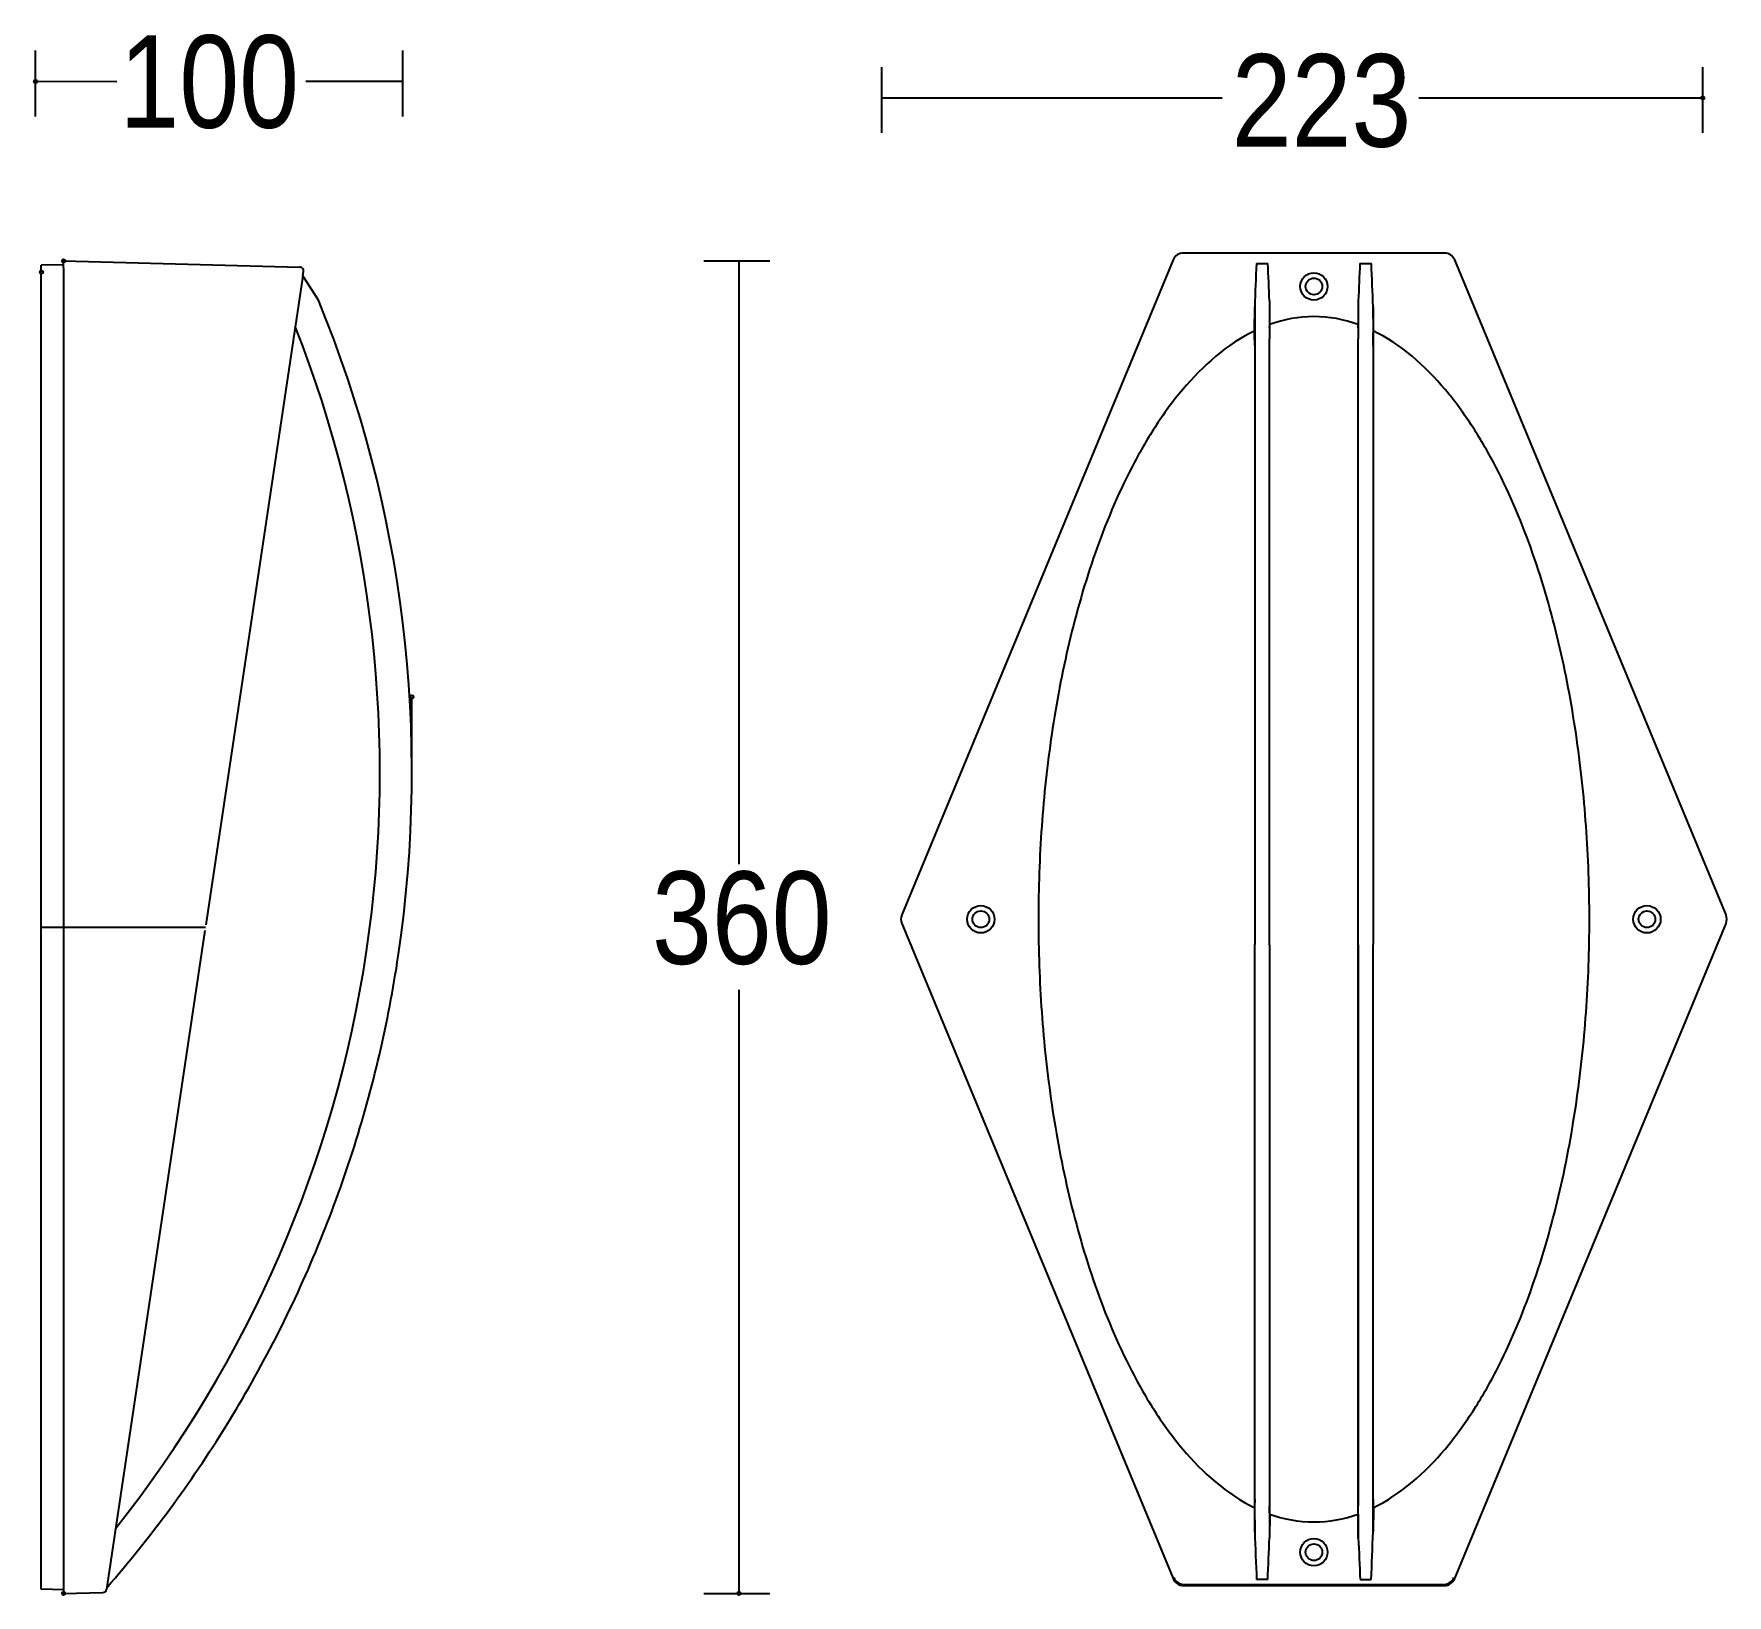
# Model space of a CAD drawing. Extents: x 0 to 264, y 0 to 244.
import ezdxf

# ---------------------------------------------------------------- set-up
doc = ezdxf.new("R2010")
doc.units = 0
doc.layers.add('LIVELLO_1', color=160, linetype='Continuous')
doc.styles.add('STD', font='txt')

# ---------------------------------------------------------------- blocks, each defined once
blk = doc.blocks.new('AI9-BLK1')
at = {"layer": 'LIVELLO_1', "color": 7}
for p, q in [((-131.68, 108.09), (-131.68, 118.36)), ((-74.43, 108.09), (-74.43, 118.36)), ((-119.02, 113.52), (-131.68, 113.55)), ((-74.43, 113.55), (-89.54, 113.55)), ((0.21, 105.53), (0.21, 115.79)), ((128.19, 105.53), (128.19, 115.79)), ((0.21, 110.99), (53.26, 110.99)), ((83.92, 110.99), (128.19, 110.99)), ((-127.31, 85), (-130.78, 84.91)), ((-130.78, 83.84), (-130.78, 84.91)), ((-127.31, 85.58), (-90.47, 84.61)), ((-127.31, 84.51), (-127.31, 85.58)), ((-127.31, 84.51), (-127.31, -18.91)), ((-27.5, 85.58), (-17.24, 85.58)), ((-22.04, 85.58), (-22.04, -8.43)), ((45.63, 85.75), (3.34, -16.34)), ((58.61, 85.19), (60.4, 85.19)), ((74.76, 85.19), (76.54, 85.19)), ((131.81, -16.34), (89.52, 85.75)), ((-130.78, -18.25), (-130.78, 83.84)), ((-90.02, 83.24), (-105.14, -17.89)), ((-90.02, 83.24), (-89.92, 83.95)), ((-87.59, 79.47), (-90.02, 83.24)), ((60.66, 79.38), (60.66, 73.45)), ((74.5, 79.38), (74.5, 73.45)), ((58.31, 74.68), (58.35, 78.46)), ((58.35, 78.46), (58.35, 72.45)), ((76.8, 78.46), (76.8, 72.45)), ((76.85, 74.68), (76.8, 78.46)), ((58.33, 74.16), (58.31, 74.68)), ((58.35, 72.45), (58.33, 74.16)), ((58.35, 72.43), (58.33, 74.16)), ((60.67, 75.16), (60.66, 73.45)), ((60.67, 75.16), (60.7, 75.69)), ((74.48, 75.16), (74.45, 75.69)), ((74.48, 75.16), (74.5, 73.45)), ((76.8, 72.45), (76.83, 74.16)), ((76.8, 72.43), (76.83, 74.16)), ((76.83, 74.16), (76.85, 74.68)), ((58.35, 72.43), (58.35, -20.93)), ((58.35, 72.43), (58.35, -20.93)), ((60.66, -20.98), (60.66, 73.45)), ((74.5, -20.98), (74.5, 73.45)), ((76.8, 72.43), (76.8, -20.93)), ((76.8, 72.43), (76.8, -20.93)), ((-73.02, 5.94), (-73.02, 17.66)), ((-130.78, -18.25), (-105.19, -18.25)), ((-130.78, -120.34), (-130.78, -18.25)), ((3.34, -17.67), (45.63, -119.76)), ((89.52, -119.76), (131.81, -17.67)), ((-127.31, -18.91), (-127.31, -121.01)), ((-105.27, -18.78), (-120.5, -120.71)), ((58.35, -112.48), (58.35, -20.93)), ((60.66, -20.98), (60.66, -113.4)), ((74.5, -113.4), (74.5, -20.98)), ((74.5, -20.98), (74.5, -108.4)), ((76.8, -112.48), (76.8, -20.93)), ((76.8, -107.4), (76.8, -20.93)), ((-22.04, -27.99), (-22.04, -122.07)), ((58.35, -107.4), (58.33, -108.58)), ((58.35, -107.41), (58.33, -108.58)), ((76.8, -107.4), (76.83, -108.58)), ((76.8, -107.41), (76.83, -108.58)), ((58.31, -108.7), (58.35, -112.48)), ((60.67, -109.57), (60.66, -108.4)), ((60.7, -109.7), (60.66, -113.4)), ((74.45, -109.7), (74.5, -113.4)), ((74.48, -109.57), (74.5, -108.4)), ((76.85, -108.7), (76.8, -112.48)), ((-130.78, -121.41), (-130.78, -120.34)), ((-120.5, -120.71), (-120.61, -121.43)), ((47.23, -120.83), (87.92, -120.83)), ((47.34, -120.67), (87.81, -120.67)), ((60.37, -119.92), (58.64, -119.92)), ((74.79, -119.92), (76.52, -119.92)), ((-127.31, -121.5), (-130.78, -121.41)), ((-27.5, -122.07), (-17.24, -122.07))]:
    blk.add_line(p, q, dxfattribs=at)
for centre, radius in [((-131.68, 113.55), 0.26), ((-127.31, 85.58), 0.26), ((-127.31, 85.58), 0.26), ((67.58, 81.62), 2.13), ((67.58, 81.62), 1.3), ((-73.02, 17.66), 0.262), ((15.66, -17.01), 2.13), ((15.66, -17.01), 1.3), ((119.49, -17.01), 2.13), ((119.49, -17.01), 1.3), ((67.58, -115.64), 2.13), ((67.58, -115.64), 1.3), ((-127.31, -122.07), 0.26), ((-127.31, -122.07), 0.26), ((-22.05, -122.07), 0.26)]:
    blk.add_circle(centre, radius, dxfattribs=at)
for centre, ratio in [((128.19, 110.99), 0.987506), ((-130.77, 83.84), 0.987836), ((-130.77, 83.84), 0.987836)]:
    blk.add_ellipse(centre, major_axis=(-0.003, -0.264), ratio=ratio, dxfattribs=at)
for points, knots in [([(-89.92, 83.95), (-89.87, 84.26), (-90.09, 84.55), (-90.4, 84.61), (-90.43, 84.61), (-90.45, 84.61), (-90.47, 84.61)], [0, 0, 0, 0, 1, 1, 1, 2, 2, 2, 2]), ([(89.52, 85.75), (89.25, 86.39), (88.62, 86.82), (87.92, 86.82), (87.92, 86.82), (47.23, 86.82), (47.23, 86.82)], [0, 0, 0, 0, 1, 1, 1, 2, 2, 2, 2]), ([(-119.18, -111.88), (-98.49, -85.87), (-85, -54.87), (-80.09, -22), (-75.18, 10.87), (-79.01, 44.46), (-91.2, 75.38)], [0, 0, 0, 0, 1, 1, 1, 2, 2, 2, 2]), ([(58.35, 74.71), (54, 72.61), (50.26, 69.26), (47.13, 65.55), (45.55, 63.68), (44.13, 61.72), (42.81, 59.69), (41.5, 57.66), (40.29, 55.55), (39.18, 53.4), (36.95, 49.1), (35.08, 44.62), (33.48, 40.06), (31.88, 35.49), (30.55, 30.83), (29.44, 26.13), (28.32, 21.42), (27.42, 16.67), (26.72, 11.88), (26.01, 7.11), (25.49, 2.3), (25.15, -2.52), (24.8, -7.34), (24.63, -12.17), (24.63, -17.01), (24.63, -21.84), (24.8, -26.67), (25.15, -31.49), (25.49, -36.31), (26.01, -41.12), (26.72, -45.9), (27.42, -50.68), (28.32, -55.44), (29.44, -60.14), (30.55, -64.85), (31.88, -69.51), (33.48, -74.07), (35.08, -78.64), (36.95, -83.12), (39.18, -87.41), (40.29, -89.57), (41.5, -91.67), (42.81, -93.7), (44.13, -95.74), (45.55, -97.69), (47.13, -99.56), (50.26, -103.28), (54, -106.62), (58.35, -108.72)], [0, 0, 0, 0, 1, 1, 1, 2, 2, 2, 3, 3, 3, 4, 4, 4, 5, 5, 5, 6, 6, 6, 7, 7, 7, 8, 8, 8, 9, 9, 9, 10, 10, 10, 11, 11, 11, 12, 12, 12, 13, 13, 13, 14, 14, 14, 15, 15, 15, 16, 16, 16, 16]), ([(76.8, -108.72), (81.15, -106.62), (84.89, -103.28), (88.03, -99.56), (89.6, -97.69), (91.02, -95.74), (92.34, -93.7), (93.65, -91.67), (94.86, -89.57), (95.98, -87.41), (98.21, -83.12), (100.07, -78.64), (101.67, -74.07), (103.27, -69.51), (104.6, -64.85), (105.72, -60.14), (106.83, -55.44), (107.72, -50.68), (108.43, -45.9), (109.14, -41.12), (109.66, -36.31), (110, -31.49), (110.35, -26.67), (110.52, -21.84), (110.52, -17.01), (110.52, -12.17), (110.35, -7.34), (110, -2.52), (109.66, 2.3), (109.14, 7.11), (108.43, 11.88), (107.72, 16.67), (106.83, 21.42), (105.72, 26.13), (104.6, 30.83), (103.27, 35.49), (101.67, 40.06), (100.07, 44.62), (98.21, 49.1), (95.98, 53.4), (94.86, 55.55), (93.65, 57.66), (92.34, 59.69), (91.02, 61.72), (89.6, 63.68), (88.03, 65.55), (84.89, 69.26), (81.15, 72.61), (76.8, 74.71)], [0, 0, 0, 0, 1, 1, 1, 2, 2, 2, 3, 3, 3, 4, 4, 4, 5, 5, 5, 6, 6, 6, 7, 7, 7, 8, 8, 8, 9, 9, 9, 10, 10, 10, 11, 11, 11, 12, 12, 12, 13, 13, 13, 14, 14, 14, 15, 15, 15, 16, 16, 16, 16]), ([(-120.57, -121.17), (-117.15, -117.21), (-113.87, -113.13), (-110.76, -108.93), (-107.65, -104.72), (-104.72, -100.38), (-101.96, -95.93), (-99.21, -91.49), (-96.64, -86.92), (-94.25, -82.27), (-91.87, -77.61), (-89.67, -72.85), (-87.68, -68.02), (-85.68, -63.18), (-83.87, -58.26), (-82.28, -53.28), (-80.68, -48.3), (-79.28, -43.25), (-78.09, -38.15), (-76.9, -33.06), (-75.92, -27.92), (-75.14, -22.74)], [0, 0, 0, 0, 1, 1, 1, 2, 2, 2, 3, 3, 3, 4, 4, 4, 5, 5, 5, 6, 6, 6, 7, 7, 7, 7]), ([(-127.31, -121.01), (-127.31, -121.01), (-127.31, -122.07), (-127.31, -122.07), (-127.31, -122.07), (-121.17, -121.91), (-121.17, -121.91), (-120.89, -121.91), (-120.65, -121.7), (-120.61, -121.43)], [0, 0, 0, 0, 1, 1, 1, 2, 2, 2, 3, 3, 3, 3])]:
    blk.add_open_spline(points, degree=3, knots=knots, dxfattribs=at)
for points in [[(47.23, 86.82), (46.53, 86.82), (45.9, 86.39), (45.63, 85.75)], [(58.61, 85.19), (58.52, 82.95), (58.43, 80.7), (58.35, 78.46)], [(60.66, 79.38), (60.57, 81.32), (60.48, 83.25), (60.4, 85.19)], [(74.76, 85.19), (74.66, 83.25), (74.58, 81.32), (74.5, 79.38)], [(76.8, 78.46), (76.72, 80.7), (76.63, 82.95), (76.54, 85.19)], [(-75.15, -22.74), (-69.97, 11.83), (-74.27, 47.15), (-87.59, 79.47)], [(74.5, 75.67), (70.03, 77.32), (65.12, 77.32), (60.66, 75.67)], [(3.34, -16.34), (3.17, -16.77), (3.17, -17.24), (3.34, -17.67)], [(131.81, -17.67), (131.98, -17.24), (131.98, -16.77), (131.81, -16.34)], [(60.66, -109.69), (62.87, -110.5), (65.22, -110.91), (67.57, -110.92)], [(67.57, -110.92), (69.94, -110.91), (72.28, -110.5), (74.5, -109.69)], [(58.35, -112.48), (58.44, -114.96), (58.54, -117.44), (58.64, -119.92)], [(60.37, -119.92), (60.46, -117.75), (60.56, -115.57), (60.66, -113.4)], [(74.5, -113.4), (74.59, -115.57), (74.69, -117.75), (74.79, -119.92)], [(76.52, -119.92), (76.62, -117.44), (76.71, -114.96), (76.8, -112.48)], [(45.63, -119.76), (45.9, -120.41), (46.53, -120.83), (47.23, -120.83)], [(45.74, -119.6), (46.01, -120.25), (46.64, -120.67), (47.34, -120.67)], [(87.81, -120.67), (88.51, -120.67), (89.14, -120.25), (89.41, -119.6)], [(87.92, -120.83), (88.62, -120.83), (89.25, -120.41), (89.52, -119.76)]]:
    blk.add_open_spline(points, degree=3, dxfattribs=at)
at = {"layer": 'LIVELLO_1', "color": 7, "char_height": 14.4202, "attachment_point": 1, "style": 'STD'}
for s, insert in [('\\fMyriad Roman|b0|i0;\\H14.4202;\\W0.87;\\C7;100', (-118.6, 120.76)), ('\\fMyriad Roman|b0|i0;\\H14.4202;\\W0.87;\\C7;223', (54.77, 117.81)), ('\\fMyriad Roman|b0|i0;\\H14.4202;\\W0.87;\\C7;360', (-35.59, -9.55))]:
    blk.add_mtext(s, dxfattribs=dict(at, insert=insert))

msp = doc.modelspace()

# ---------------------------------------------------------------- block references
at = {"layer": 'LIVELLO_1', "color": 7}
msp.add_blockref('AI9-BLK1', (132.165232, 122.558669), dxfattribs=at)

doc.saveas('drawing.dxf')
